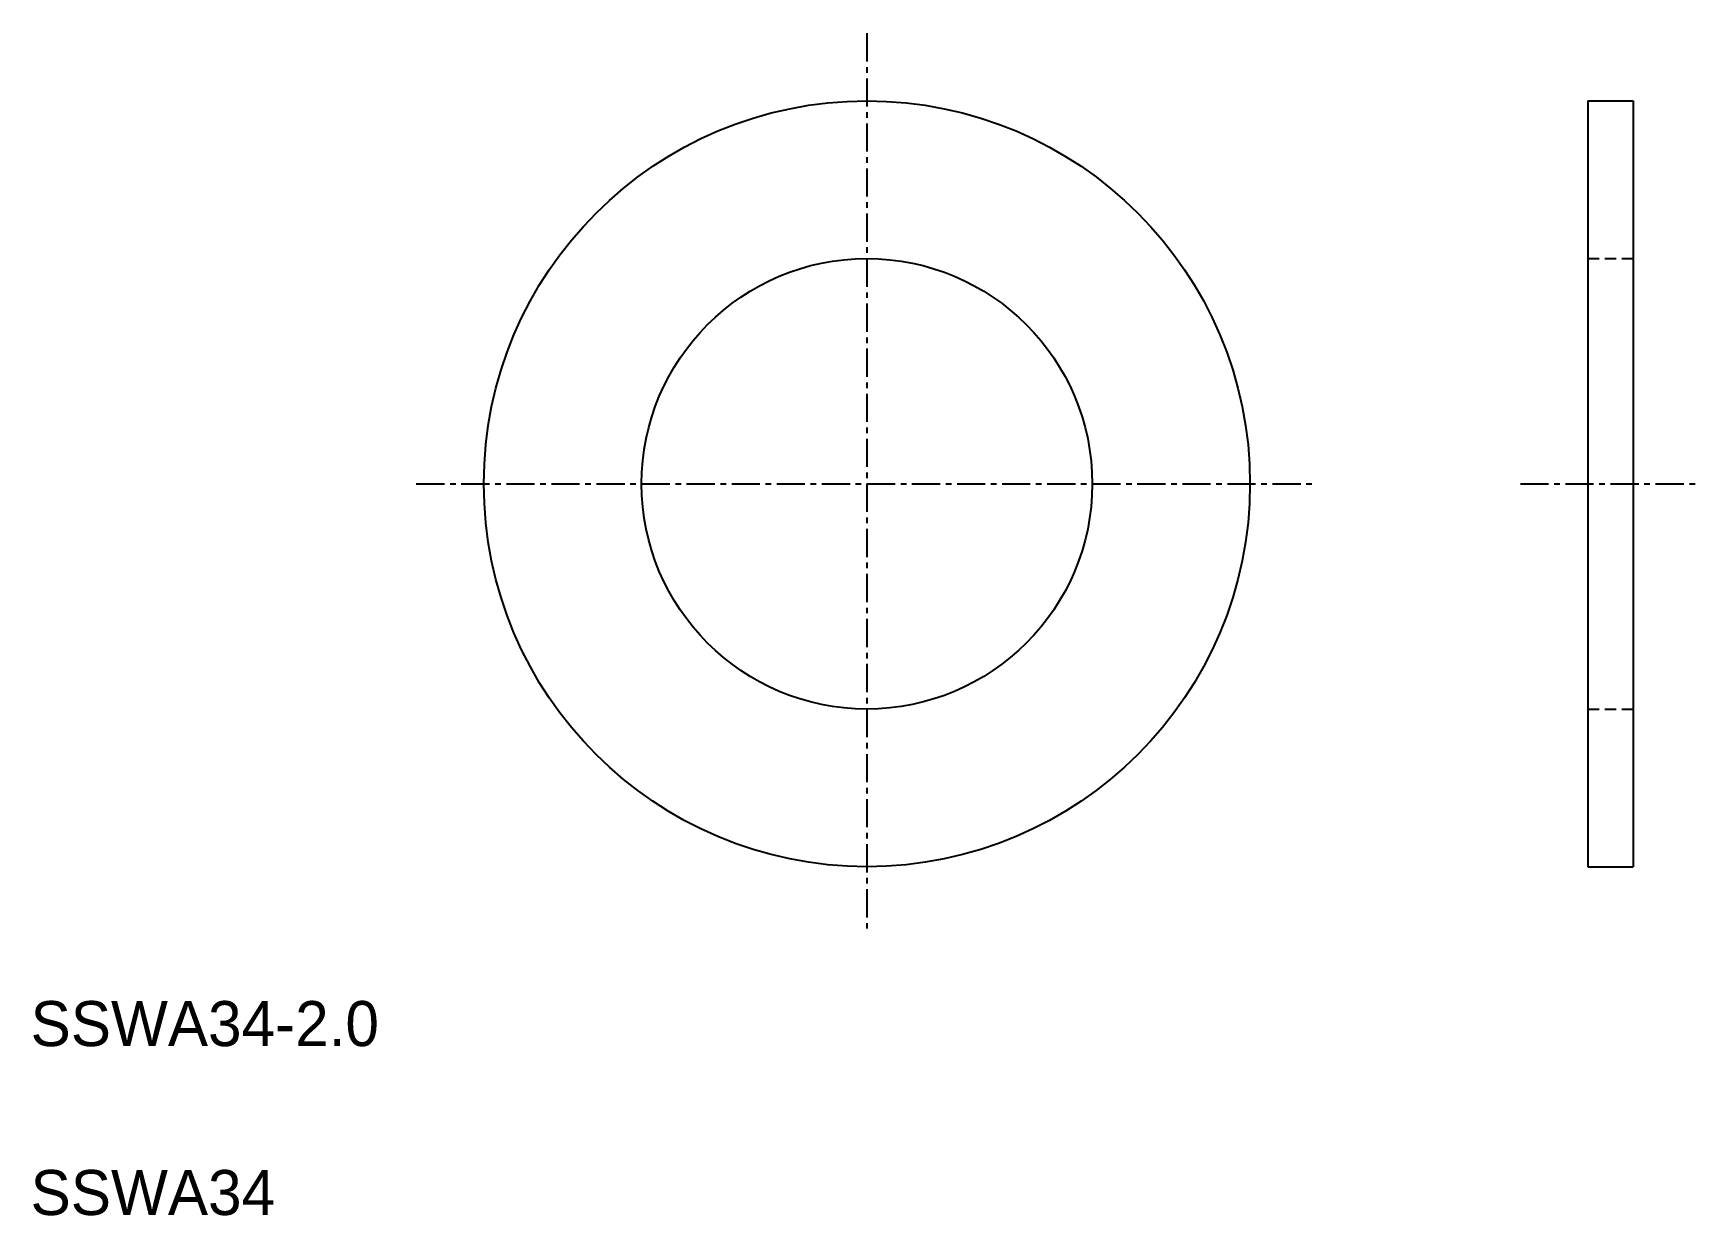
# Model space of a CAD drawing. Extents: x 5.1 to 79.1, y 5 to 57.5.
import ezdxf

# ---------------------------------------------------------------- set-up
doc = ezdxf.new("R2010")
doc.units = 0
doc.linetypes.add('CENTER', pattern=[2, 1.25, -0.25, 0.25, -0.25])
doc.linetypes.add('DASHED', pattern=[0.75, 0.5, -0.25])
doc.layers.get('0').update_dxf_attribs({"linetype": 'CONTINUOUS'})
doc.layers.add('CENTER', color=1, linetype='CENTER')

msp = doc.modelspace()

# ---------------------------------------------------------------- linework, layer by layer
at = {"color": 7, "linetype": 'CONTINUOUS'}
for p, q in [((74.115, 54.465), (74.115, 20.465)), ((74.115, 54.465), (76.115, 54.465)), ((76.115, 54.465), (76.115, 20.465)), ((76.115, 37.465), (76.116, 37.465)), ((74.115, 20.465), (76.115, 20.465))]:
    msp.add_line(p, q, dxfattribs=at)
at = {"color": 3, "linetype": 'DASHED'}
for p, q in [((74.115, 47.465), (76.115, 47.465)), ((74.115, 27.465), (76.115, 27.465))]:
    msp.add_line(p, q, dxfattribs=at)
at = {"color": 7, "linetype": 'CONTINUOUS'}
for radius in [17, 10]:
    msp.add_circle((42.115, 37.465), radius, dxfattribs=at)
at = {"layer": 'CENTER', "color": 1, "linetype": 'CENTER'}
for p, q in [((42.115, 57.465), (42.115, 17.465)), ((22.115, 37.465), (62.115, 37.465)), ((71.115, 37.465), (79.115, 37.465))]:
    msp.add_line(p, q, dxfattribs=at)

# ---------------------------------------------------------------- texts
at = {"color": 7, "linetype": 'CONTINUOUS'}
for s, p in [('SSWA34-2.0', (5, 12.5)), ('SSWA34', (5, 5))]:
    msp.add_text(s, height=2, dxfattribs=at).set_placement(p)

doc.saveas('drawing.dxf')
